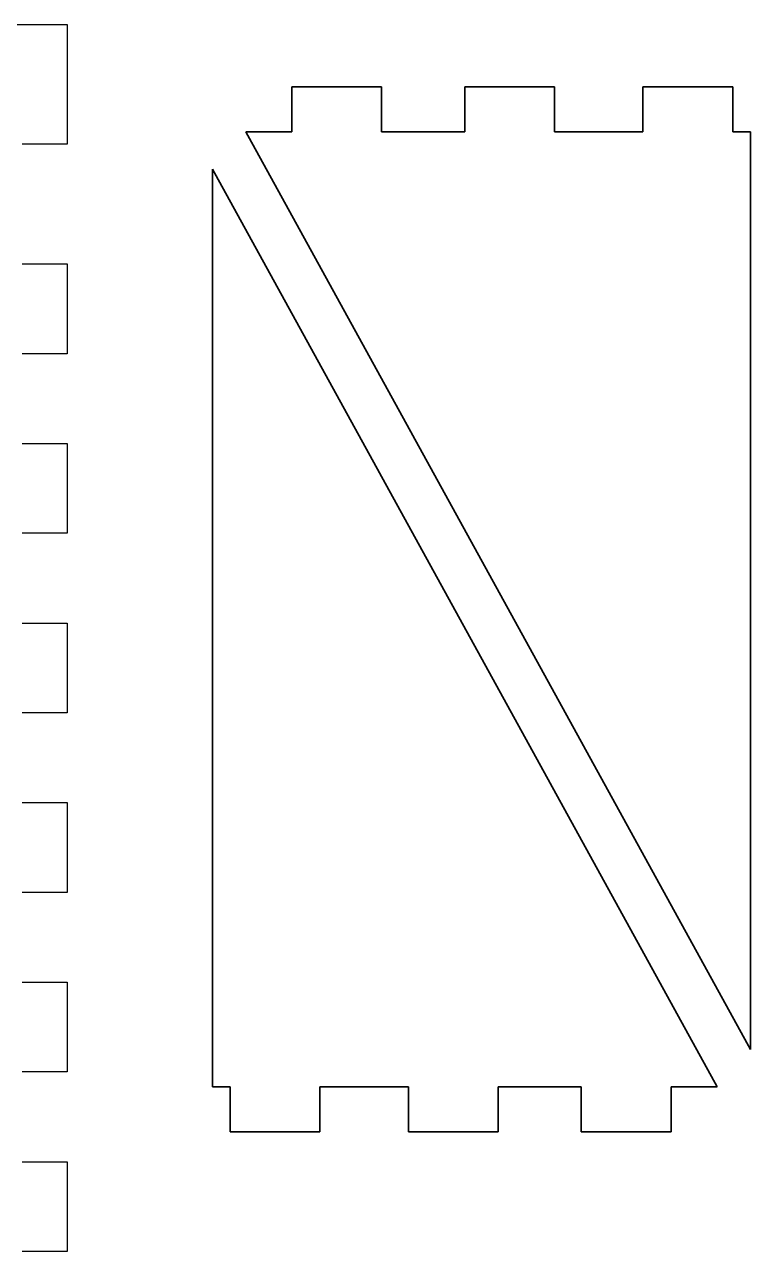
# Model space of a CAD drawing. Header units: inches. Extents: x 5 to 467, y -415 to -5.
# Drawn here: x 312.3 to 360.8, y -87 to -5 of the extents above; entities that cross this region are included whole.
import ezdxf

# ---------------------------------------------------------------- set-up
doc = ezdxf.new("R2010")
doc.units = ezdxf.units.IN
doc.header["$MEASUREMENT"] = 0
doc.layers.add('Calque 1', color=7, linetype='Continuous')

# ---------------------------------------------------------------- blocks, each defined once
blk = doc.blocks.new('block 2')
at = {"layer": 'Calque 1', "color": 18, "lineweight": 30, "true_color": 0x010101}
for points in [[(305.144, -4.975), (315.144, -4.975), (315.144, -12.975), (312.144, -12.975)], [(312.144, -20.975), (315.144, -20.975), (315.144, -26.975), (312.144, -26.975)], [(312.144, -32.975), (315.144, -32.975), (315.144, -38.975), (312.144, -38.975)], [(312.144, -44.975), (315.144, -44.975), (315.144, -50.975), (312.144, -50.975)], [(312.144, -56.975), (315.144, -56.975), (315.144, -62.975), (312.144, -62.975)], [(312.144, -68.975), (315.144, -68.975), (315.144, -74.975), (312.144, -74.975)], [(312.144, -80.975), (315.144, -80.975), (315.144, -86.975), (312.144, -86.975)]]:
    blk.add_lwpolyline(points, dxfattribs=at)

msp = doc.modelspace()

# ---------------------------------------------------------------- linework, layer by layer
at = {"layer": 'Calque 1', "color": 18, "lineweight": 35, "true_color": 0x010101}
for points in [[(330.15, -12.135), (330.15, -9.135)], [(336.15, -9.135), (330.15, -9.135)], [(336.15, -9.135), (336.15, -12.135)], [(341.701, -12.135), (341.701, -9.135)], [(341.701, -9.135), (347.701, -9.135)], [(347.701, -9.135), (347.701, -12.135)], [(353.604, -12.135), (353.604, -9.135)], [(353.604, -9.135), (359.604, -9.135)], [(359.604, -9.135), (359.604, -12.135)], [(360.79, -73.482), (327.078, -12.135)], [(327.078, -12.135), (330.15, -12.135)], [(336.15, -12.135), (341.701, -12.135)], [(347.701, -12.135), (353.604, -12.135)], [(359.604, -12.135), (360.79, -12.135)], [(360.79, -73.482), (360.79, -12.135)], [(324.845, -14.63), (358.557, -75.977)], [(324.845, -14.63), (324.845, -75.977)], [(326.031, -75.977), (324.845, -75.977)], [(326.031, -78.977), (326.031, -75.977)], [(337.934, -75.977), (332.031, -75.977)], [(332.031, -75.977), (332.031, -78.977)], [(337.934, -78.977), (337.934, -75.977)], [(349.485, -75.977), (343.934, -75.977)], [(343.934, -75.977), (343.934, -78.977)], [(349.485, -78.977), (349.485, -75.977)], [(355.485, -75.977), (355.485, -78.977)], [(358.557, -75.977), (355.485, -75.977)], [(332.031, -78.977), (326.031, -78.977)], [(343.934, -78.977), (337.934, -78.977)], [(349.485, -78.977), (355.485, -78.977)]]:
    msp.add_lwpolyline(points, dxfattribs=at)

# ---------------------------------------------------------------- block references
at = {"layer": 'Calque 1'}
msp.add_blockref('block 2', (0, 0), dxfattribs=at)

doc.saveas('drawing.dxf')
